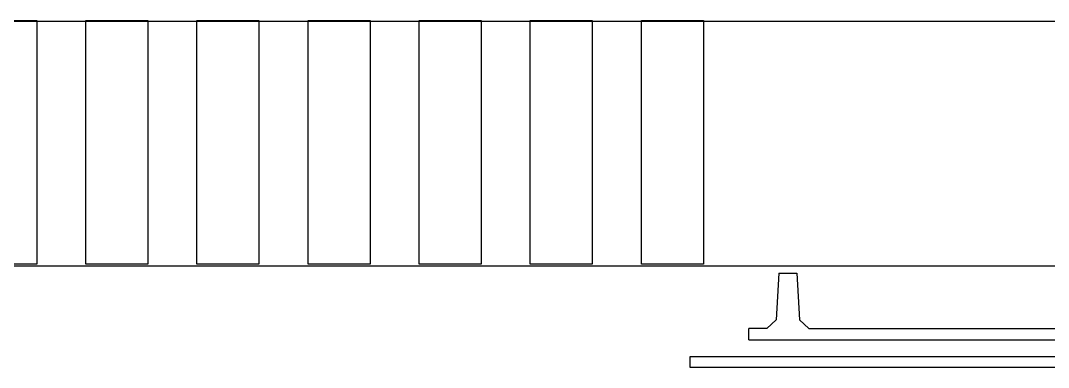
# Model space of a CAD drawing. Header units: metres. Extents: x 2 to 323, y -2 to 254.
# Drawn here: x 157.018 to 161.644, y 37.186 to 38.749 of the extents above; entities that cross this region are included whole.
import ezdxf

# ---------------------------------------------------------------- set-up
doc = ezdxf.new("R2010")
doc.units = ezdxf.units.M
doc.layers.add('REFERENCIA', color=7, linetype='Continuous')

msp = doc.modelspace()

# ---------------------------------------------------------------- linework, layer by layer
at = {"layer": 'REFERENCIA'}
for p, q in [((217.373, 38.745), (151.692, 38.745)), ((218.39, 37.642), (150.307, 37.642)), ((160.431, 37.611), (160.418, 37.401)), ((160.431, 37.611), (160.418, 37.401)), ((160.431, 37.611), (160.511, 37.611)), ((160.431, 37.611), (160.511, 37.611)), ((160.511, 37.611), (160.523, 37.401)), ((160.511, 37.611), (160.523, 37.401)), ((160.376, 37.361), (160.418, 37.401)), ((160.376, 37.361), (160.418, 37.401)), ((160.523, 37.401), (160.566, 37.361)), ((160.523, 37.401), (160.566, 37.361)), ((160.296, 37.311), (160.296, 37.361)), ((160.296, 37.311), (160.296, 37.361)), ((160.376, 37.361), (160.296, 37.361)), ((160.296, 37.311), (160.296, 37.361)), ((160.296, 37.311), (160.296, 37.361)), ((160.376, 37.361), (160.296, 37.361)), ((160.566, 37.361), (162.026, 37.361)), ((160.566, 37.361), (162.026, 37.361)), ((160.296, 37.311), (162.296, 37.311)), ((160.296, 37.311), (162.296, 37.311))]:
    msp.add_line(p, q, dxfattribs=at)
for points in [[(156.812, 37.652), (156.812, 38.749), (157.091, 38.749), (157.091, 37.652), (156.812, 37.652)], [(157.312, 37.652), (157.312, 38.749), (157.591, 38.749), (157.591, 37.652), (157.312, 37.652)], [(157.812, 37.652), (157.812, 38.749), (158.091, 38.749), (158.091, 37.652), (157.812, 37.652)], [(158.312, 37.652), (158.312, 38.749), (158.591, 38.749), (158.591, 37.652), (158.312, 37.652)], [(158.812, 37.652), (158.812, 38.749), (159.091, 38.749), (159.091, 37.652), (158.812, 37.652)], [(159.312, 37.652), (159.312, 38.749), (159.591, 38.749), (159.591, 37.652), (159.312, 37.652)], [(159.812, 37.652), (159.812, 38.749), (160.091, 38.749), (160.091, 37.652), (159.812, 37.652)], [(160.031, 37.236), (164.199, 37.236), (164.199, 37.186), (160.031, 37.186), (160.031, 37.236)]]:
    msp.add_lwpolyline(points, close=True, dxfattribs=at)

doc.saveas('drawing.dxf')
